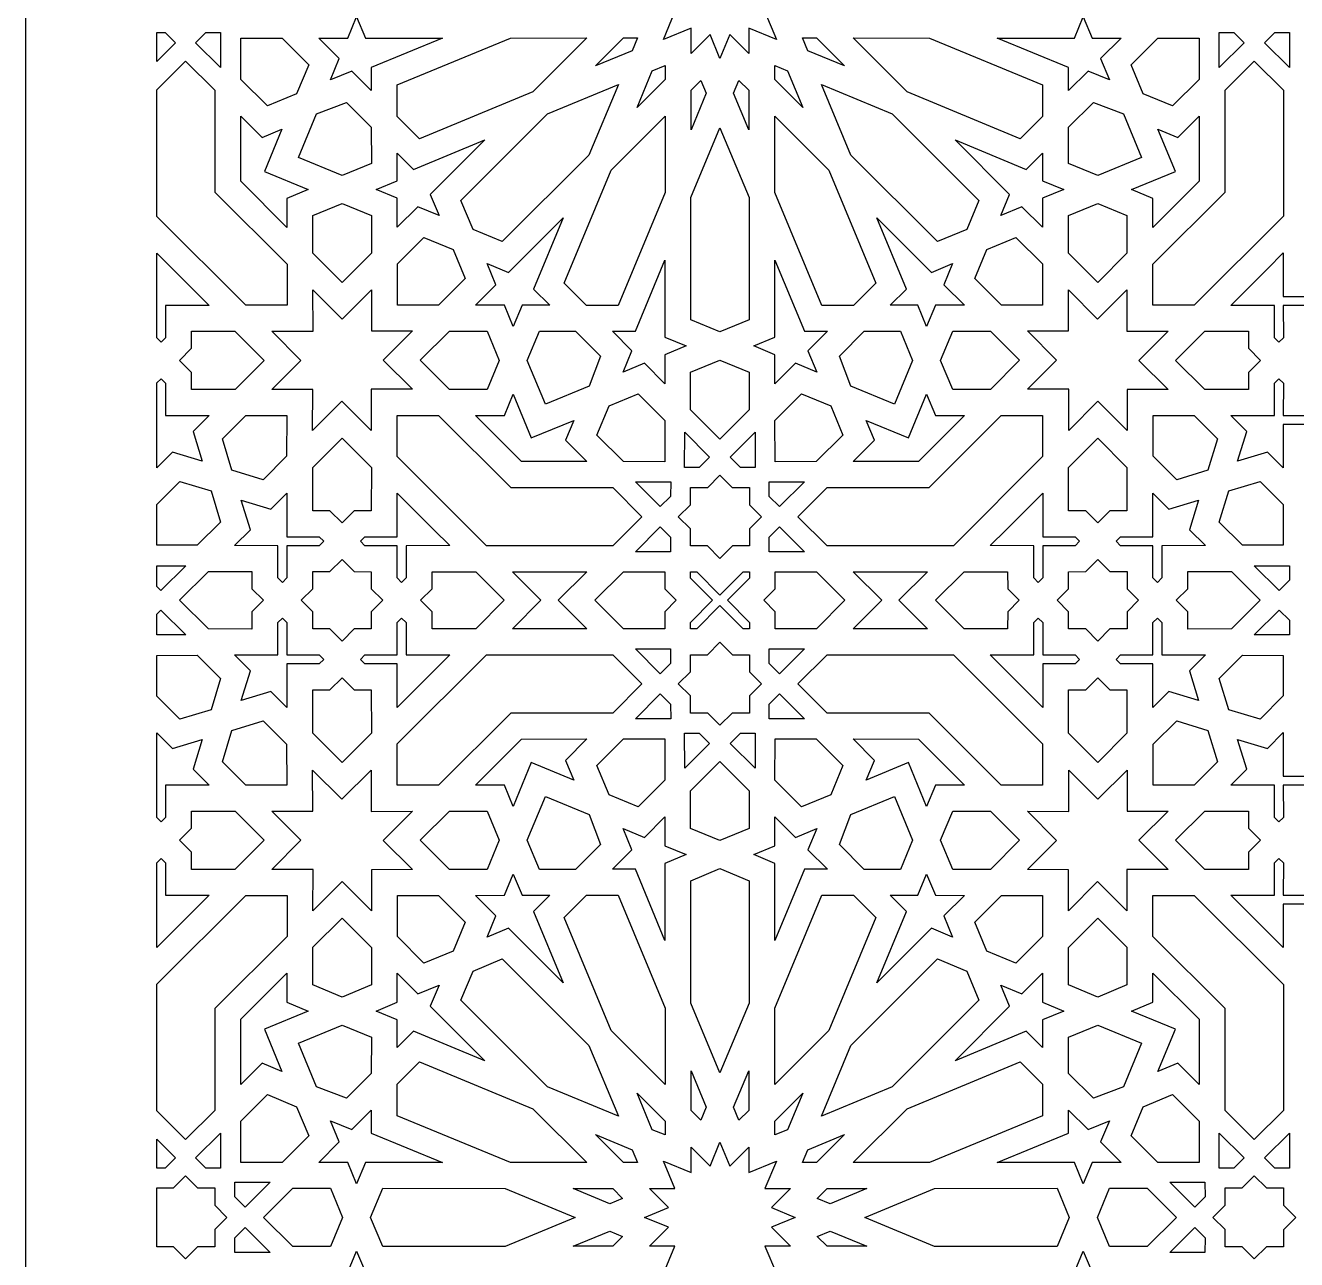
# Model space of a CAD drawing. Extents: x 3808 to 4808, y -954 to 1046.
# Drawn here: x 3808.1 to 4292.1, y -205.4 to 264.3 of the extents above; entities that cross this region are included whole.
import ezdxf

# ---------------------------------------------------------------- set-up
doc = ezdxf.new("R2010")
doc.units = 0
doc.layers.add('LAYER_1', color=18, linetype='CONTINUOUS')

msp = doc.modelspace()

# ---------------------------------------------------------------- linework, layer by layer
at = {"layer": 'LAYER_1'}
for points in [[(3808.12, -954.28), (4808.12, -954.28), (4808.12, 1045.72), (3808.12, 1045.72)], [(3937.55, 259.51), (3966.94, 259.52), (3939.8, 248.29), (3939.8, 239.55), (3932.36, 246.97), (3924.27, 243.62), (3927.62, 251.7), (3919.79, 259.5), (3930.85, 259.51), (3934.2, 267.58)], [(4214.21, 259.51), (4225.28, 259.5), (4217.45, 251.7), (4220.8, 243.62), (4212.71, 246.97), (4205.26, 239.55), (4205.27, 248.29), (4178.12, 259.52), (4207.51, 259.51), (4210.87, 267.58)], [(3865.23, 257.76), (3858.12, 250.66), (3858.12, 261.69), (3861.3, 261.69)], [(3882.43, 248.29), (3872.92, 257.77), (3876.86, 261.7), (3882.42, 261.7)], [(4268.21, 261.7), (4272.14, 257.77), (4262.64, 248.29), (4262.64, 261.7)], [(4289.33, 261.68), (4289.33, 248.28), (4279.83, 257.76), (4283.77, 261.69)], [(3915.96, 249.37), (3911.36, 238.27), (3900.24, 233.67), (3890.09, 243.79), (3890.08, 259.48), (3905.81, 259.49)], [(4001.29, 239.03), (3958.21, 221.19), (3949.69, 229.68), (3949.68, 241.7), (3992.77, 259.54), (4021.83, 259.55)], [(4039.08, 254.68), (4025.15, 248.91), (4035.81, 259.56), (4041.1, 259.56)], [(4109.26, 259.56), (4119.92, 248.91), (4105.99, 254.68), (4103.96, 259.56)], [(4152.3, 259.54), (4195.38, 241.7), (4195.37, 229.68), (4186.86, 221.19), (4143.77, 239.03), (4123.24, 259.55)], [(4254.98, 259.48), (4254.97, 243.79), (4244.83, 233.67), (4233.71, 238.27), (4229.11, 249.37), (4239.26, 259.49)], [(3880.21, 239.7), (3880.23, 200.92), (3907.71, 173.52), (3907.72, 157.83), (3891.99, 157.82), (3858.12, 191.59), (3858.12, 239.84), (3869.08, 250.79)], [(4051.65, 243.74), (4040.98, 233.11), (4046.76, 247.01), (4051.66, 249.03)], [(4098.3, 247.01), (4104.08, 233.11), (4093.41, 243.74), (4093.41, 249.03)], [(4287.1, 239.68), (4287.07, 191.72), (4253.07, 157.82), (4237.35, 157.83), (4237.35, 173.52), (4264.84, 200.92), (4264.86, 239.7), (4275.98, 250.79)], [(4067.3, 238.5), (4061.52, 224.6), (4061.53, 239.65), (4065.28, 243.39)], [(4083.53, 239.65), (4083.54, 224.6), (4077.76, 238.5), (4079.78, 243.39)], [(4022.66, 214.92), (3989.64, 182.04), (3978.54, 186.65), (3973.93, 197.73), (4006.89, 230.67), (4033.88, 241.85)], [(4138.17, 230.67), (4171.14, 197.73), (4166.53, 186.65), (4155.43, 182.04), (4122.4, 214.92), (4111.19, 241.85)], [(3939.81, 225.59), (3939.82, 211.82), (3928.7, 207.21), (3912.03, 214.09), (3918.93, 230.73), (3930.36, 235.01)], [(4226.14, 230.73), (4233.03, 214.09), (4216.37, 207.21), (4205.25, 211.82), (4205.26, 225.59), (4214.71, 235.01)], [(3898.24, 221.72), (3905.79, 224.84), (3899.12, 208.75), (3915.79, 201.87), (3907.7, 198.52), (3907.7, 187.48), (3890.11, 205.02), (3890.1, 229.83)], [(4051.63, 200.79), (4033.75, 157.78), (4021.71, 157.79), (4013.2, 166.29), (4031.08, 209.29), (4051.64, 229.79)], [(4113.98, 209.29), (4131.86, 166.29), (4123.35, 157.79), (4111.32, 157.78), (4093.44, 200.79), (4093.42, 229.79)], [(4254.95, 205.02), (4237.36, 187.48), (4237.37, 198.52), (4229.28, 201.87), (4245.94, 208.75), (4239.27, 224.84), (4246.82, 221.72), (4254.97, 229.83)], [(4083.61, 198.82), (4083.67, 152.27), (4072.53, 147.65), (4061.4, 152.27), (4061.46, 198.82), (4072.53, 225.41)], [(3962.27, 200.04), (3965.62, 191.97), (3957.53, 195.31), (3949.71, 187.5), (3949.71, 198.54), (3941.62, 201.88), (3949.7, 205.23), (3949.7, 215.73), (3955.89, 209.56), (3983.04, 220.79)], [(4189.17, 209.56), (4195.37, 215.73), (4195.36, 205.23), (4203.45, 201.88), (4195.36, 198.54), (4195.35, 187.5), (4187.53, 195.31), (4179.44, 191.97), (4182.8, 200.04), (4162.03, 220.79)], [(3939.83, 191.94), (3939.83, 177.63), (3928.72, 166.52), (3917.59, 177.62), (3917.59, 191.93), (3928.7, 196.53)], [(4227.48, 191.93), (4227.47, 177.62), (4216.35, 166.52), (4205.23, 177.63), (4205.24, 191.94), (4216.36, 196.53)], [(4001.54, 163.99), (4007.73, 157.8), (3997.21, 157.81), (3993.85, 149.74), (3990.51, 157.81), (3979.44, 157.82), (3987.27, 165.62), (3983.93, 173.7), (3992.01, 170.35), (4012.81, 191.08)], [(4153.05, 170.35), (4161.14, 173.7), (4157.79, 165.62), (4165.62, 157.82), (4154.56, 157.81), (4151.21, 149.74), (4147.86, 157.81), (4137.33, 157.8), (4143.52, 163.99), (4132.26, 191.08)], [(3970.96, 179.09), (3975.54, 168.01), (3965.39, 157.9), (3949.73, 157.92), (3949.72, 173.55), (3959.86, 183.67)], [(4195.34, 173.55), (4195.34, 157.92), (4179.68, 157.9), (4169.52, 168.01), (4174.11, 179.09), (4185.21, 183.67)], [(3864.12, 171.66), (3878.04, 157.75), (3861.46, 157.76), (3861.45, 145.48), (3859.74, 143.78), (3858.12, 145.39), (3858.12, 177.66)], [(4051.59, 145.68), (4059.68, 142.33), (4051.59, 138.99), (4051.58, 127.94), (4043.76, 135.76), (4035.67, 132.42), (4039.02, 140.49), (4031.59, 147.92), (4040.35, 147.92), (4051.61, 175.01)], [(4104.72, 147.92), (4113.48, 147.92), (4106.04, 140.49), (4109.4, 132.42), (4101.3, 135.76), (4093.49, 127.94), (4093.48, 138.99), (4085.39, 142.33), (4093.48, 145.68), (4093.46, 175.01)], [(4287.03, 161.18), (4299.33, 161.19), (4301.04, 159.48), (4299.33, 157.77), (4287.03, 157.77), (4287.04, 145.48), (4285.33, 143.78), (4283.62, 145.48), (4283.61, 157.76), (4267.03, 157.75), (4280.95, 171.66), (4287.02, 177.73)], [(3939.85, 148.06), (3955.49, 148.04), (3944.35, 136.96), (3955.46, 125.85), (3939.73, 125.87), (3939.71, 110.17), (3928.61, 121.28), (3917.47, 110.2), (3917.49, 125.77), (3901.89, 125.76), (3913.01, 136.86), (3901.88, 147.96), (3917.61, 147.97), (3917.6, 163.66), (3928.73, 152.57), (3939.84, 163.67)], [(4216.34, 152.57), (4227.46, 163.66), (4227.46, 147.97), (4243.18, 147.96), (4232.06, 136.86), (4243.17, 125.76), (4227.57, 125.77), (4227.59, 110.2), (4216.46, 121.28), (4205.35, 110.17), (4205.33, 125.87), (4189.6, 125.85), (4200.71, 136.96), (4189.58, 148.04), (4205.22, 148.06), (4205.22, 163.67)], [(3899.03, 136.86), (3887.92, 125.75), (3871.33, 125.74), (3871.33, 132.24), (3866.72, 136.84), (3871.33, 141.44), (3871.32, 147.94), (3887.9, 147.95)], [(3983.9, 147.95), (3988.5, 136.85), (3983.88, 125.75), (3969.54, 125.76), (3958.43, 136.87), (3969.55, 147.96)], [(4017.61, 147.93), (4027.05, 138.5), (4022.75, 127.09), (4006.09, 120.21), (3999.19, 136.84), (4003.81, 147.94)], [(4145.87, 136.84), (4138.98, 120.21), (4122.32, 127.09), (4118.02, 138.5), (4127.46, 147.93), (4141.26, 147.94)], [(4186.64, 136.87), (4175.53, 125.76), (4161.18, 125.75), (4156.57, 136.85), (4161.17, 147.95), (4175.51, 147.96)], [(4273.74, 147.94), (4273.74, 141.44), (4278.34, 136.84), (4273.73, 132.24), (4273.73, 125.74), (4257.15, 125.75), (4246.04, 136.86), (4257.16, 147.95)], [(4083.7, 132.39), (4083.71, 118.08), (4072.53, 106.89), (4061.35, 118.08), (4061.37, 132.39), (4072.53, 136.99)], [(3861.45, 128.15), (3861.46, 115.87), (3878.04, 115.88), (3871.97, 109.82), (3875.44, 98.51), (3864.11, 101.97), (3858.12, 95.98), (3858.12, 128.25), (3859.74, 129.86)], [(4287.04, 128.15), (4287.03, 115.87), (4299.34, 115.86), (4301.05, 114.15), (4299.33, 112.45), (4287.03, 112.45), (4287.02, 95.91), (4280.95, 101.97), (4269.62, 98.51), (4273.1, 109.82), (4267.03, 115.88), (4283.61, 115.87), (4283.62, 128.15), (4285.33, 129.86)], [(4000.73, 107.32), (4016.85, 113.98), (4013.72, 106.44), (4021.85, 98.31), (3996.99, 98.33), (3979.42, 115.89), (3990.48, 115.88), (3993.84, 123.96)], [(4051.57, 113.99), (4051.56, 98.29), (4035.83, 98.3), (4025.7, 108.43), (4030.31, 119.53), (4041.43, 124.12)], [(4114.75, 119.53), (4119.37, 108.43), (4109.23, 98.3), (4093.51, 98.29), (4093.5, 113.99), (4103.63, 124.12)], [(4154.58, 115.88), (4165.65, 115.89), (4148.08, 98.33), (4123.21, 98.31), (4131.34, 106.44), (4128.21, 113.98), (4144.34, 107.32), (4151.23, 123.96)], [(3907.58, 100.34), (3898.63, 91.44), (3886.76, 95.12), (3883.09, 106.97), (3892.01, 115.89), (3907.6, 115.9)], [(3965.44, 115.9), (3992.89, 88.47), (4031.73, 88.44), (4042.85, 77.33), (4031.72, 66.24), (3983.66, 66.27), (3949.7, 100.21), (3949.71, 115.91)], [(4195.36, 100.21), (4161.4, 66.27), (4113.35, 66.24), (4102.22, 77.33), (4113.33, 88.44), (4152.18, 88.47), (4179.63, 115.9), (4195.35, 115.91)], [(4253.05, 115.89), (4261.98, 106.97), (4258.3, 95.12), (4246.44, 91.44), (4237.49, 100.34), (4237.47, 115.9)], [(3939.82, 96.13), (3939.8, 79.58), (3933.29, 79.59), (3928.68, 74.99), (3924.08, 79.59), (3917.56, 79.6), (3917.57, 96.14), (3928.7, 107.24)], [(4068.6, 99.99), (4064.66, 96.07), (4059.1, 96.08), (4059.12, 109.49)], [(4085.97, 96.08), (4080.4, 96.07), (4076.46, 99.99), (4085.95, 109.49)], [(4227.49, 96.14), (4227.5, 79.6), (4220.99, 79.59), (4216.38, 74.99), (4211.78, 79.59), (4205.26, 79.58), (4205.25, 96.13), (4216.36, 107.24)], [(4077.19, 88.46), (4083.78, 88.47), (4083.78, 81.91), (4088.37, 77.34), (4083.78, 72.74), (4083.78, 66.23), (4077.27, 66.22), (4072.53, 61.49), (4067.8, 66.22), (4061.28, 66.23), (4061.28, 72.74), (4056.69, 77.34), (4061.29, 81.91), (4061.29, 88.47), (4067.87, 88.46), (4072.53, 93.1)], [(3878.79, 87.17), (3882.42, 75.3), (3873.55, 66.47), (3858.12, 66.49), (3858.12, 82.02), (3866.91, 90.8)], [(4053.78, 90.65), (4053.77, 85.09), (4049.84, 81.17), (4040.34, 90.65)], [(4095.23, 81.17), (4091.29, 85.09), (4091.29, 90.65), (4104.72, 90.65)], [(4287.01, 81.95), (4287.01, 66.49), (4271.51, 66.47), (4262.64, 75.3), (4266.27, 87.17), (4278.16, 90.8)], [(3907.67, 69.74), (3919.98, 69.73), (3921.69, 68.02), (3919.97, 66.31), (3907.67, 66.32), (3907.66, 54.04), (3905.95, 52.33), (3904.24, 54.04), (3904.25, 66.32), (3887.67, 66.33), (3893.75, 72.39), (3890.28, 83.7), (3901.61, 80.23), (3907.68, 86.28)], [(3963.57, 72.39), (3969.65, 66.33), (3953.07, 66.32), (3953.07, 54.04), (3951.36, 52.33), (3949.65, 54.04), (3949.65, 66.32), (3937.34, 66.31), (3935.63, 68.02), (3937.34, 69.73), (3949.64, 69.73), (3949.63, 86.28)], [(4195.42, 69.73), (4207.73, 69.73), (4209.44, 68.02), (4207.72, 66.31), (4195.42, 66.32), (4195.41, 54.04), (4193.7, 52.33), (4191.99, 54.04), (4192, 66.32), (4175.42, 66.33), (4181.49, 72.39), (4195.43, 86.28)], [(4243.46, 80.23), (4254.78, 83.7), (4251.32, 72.39), (4257.4, 66.33), (4240.82, 66.32), (4240.82, 54.04), (4239.11, 52.33), (4237.4, 54.04), (4237.39, 66.32), (4225.09, 66.31), (4223.38, 68.02), (4225.09, 69.73), (4237.39, 69.74), (4237.38, 86.28)], [(4053.76, 69.56), (4053.76, 64.01), (4040.33, 64.02), (4049.83, 73.49)], [(4104.74, 64.02), (4091.3, 64.01), (4091.3, 69.56), (4095.23, 73.49)], [(3869.17, 58.7), (3859.66, 49.22), (3858.12, 50.76), (3858.12, 58.71)], [(3933.28, 56.44), (3939.79, 56.43), (3939.79, 49.93), (3944.19, 45.53), (3939.79, 41.13), (3939.79, 34.63), (3933.28, 34.62), (3928.67, 30.02), (3924.06, 34.62), (3917.55, 34.61), (3917.54, 41.12), (3913.12, 45.53), (3917.54, 49.95), (3917.55, 56.45), (3924.06, 56.44), (3928.67, 61.04)], [(4221, 56.44), (4227.52, 56.45), (4227.52, 49.95), (4231.95, 45.53), (4227.52, 41.12), (4227.52, 34.61), (4221, 34.62), (4216.39, 30.02), (4211.79, 34.62), (4205.28, 34.63), (4205.28, 41.13), (4200.88, 45.53), (4205.28, 49.93), (4205.28, 56.43), (4211.79, 56.44), (4216.39, 61.04)], [(4289.33, 53.15), (4285.4, 49.22), (4275.9, 58.7), (4289.33, 58.71)], [(3894.35, 49.96), (3898.78, 45.53), (3894.35, 41.11), (3894.34, 34.6), (3877.76, 34.61), (3866.84, 45.53), (3877.76, 56.45), (3894.34, 56.46)], [(3979.56, 56.41), (3990.44, 45.53), (3979.56, 34.65), (3962.98, 34.64), (3962.98, 41.14), (3958.58, 45.53), (3962.98, 49.92), (3962.98, 56.42)], [(3999.59, 56.4), (4021.83, 56.38), (4010.94, 45.53), (4021.83, 34.68), (3999.59, 34.67), (3993.54, 34.66), (4004.41, 45.53), (3993.54, 56.4)], [(4051.53, 56.36), (4051.53, 49.86), (4055.86, 45.53), (4051.53, 41.2), (4051.53, 34.7), (4035.81, 34.69), (4024.93, 45.53), (4035.81, 56.37)], [(4083.8, 53.95), (4075.39, 45.53), (4083.8, 37.11), (4083.79, 34.7), (4081.37, 34.7), (4072.54, 43.54), (4072.53, 43.54), (4072.53, 43.54), (4063.69, 34.7), (4061.27, 34.7), (4061.27, 37.11), (4069.68, 45.53), (4061.27, 53.95), (4061.27, 56.36), (4063.69, 56.36), (4072.53, 47.52), (4072.53, 47.52), (4072.54, 47.52), (4081.37, 56.36), (4083.79, 56.36)], [(4120.13, 45.53), (4109.26, 34.69), (4093.53, 34.7), (4093.54, 41.2), (4089.2, 45.53), (4093.54, 49.86), (4093.53, 56.36), (4109.26, 56.37)], [(4140.65, 45.53), (4151.53, 34.66), (4145.48, 34.67), (4123.24, 34.68), (4134.12, 45.53), (4123.24, 56.38), (4145.48, 56.4), (4151.53, 56.4)], [(4182.09, 49.92), (4186.49, 45.53), (4182.09, 41.14), (4182.08, 34.64), (4165.5, 34.65), (4154.62, 45.53), (4165.5, 56.41), (4182.08, 56.42)], [(4267.3, 56.45), (4278.23, 45.53), (4267.3, 34.61), (4250.72, 34.6), (4250.72, 41.11), (4246.28, 45.53), (4250.72, 49.96), (4250.72, 56.46)], [(3869.17, 32.36), (3858.12, 32.36), (3858.12, 40.3), (3859.66, 41.84)], [(3907.66, 37.02), (3907.67, 24.74), (3919.97, 24.75), (3921.69, 23.04), (3919.98, 21.33), (3907.67, 21.33), (3907.68, 4.78), (3901.61, 10.83), (3890.28, 7.36), (3893.75, 18.67), (3887.67, 24.73), (3904.25, 24.74), (3904.24, 37.02), (3905.95, 38.73)], [(3953.07, 37.02), (3953.07, 24.74), (3969.65, 24.73), (3963.57, 18.67), (3949.63, 4.78), (3949.64, 21.33), (3937.34, 21.33), (3935.63, 23.04), (3937.34, 24.75), (3949.65, 24.74), (3949.65, 37.02), (3951.36, 38.73)], [(4195.41, 37.02), (4195.42, 24.74), (4207.72, 24.75), (4209.44, 23.04), (4207.73, 21.33), (4195.42, 21.33), (4195.43, 4.78), (4181.49, 18.67), (4175.42, 24.73), (4192, 24.74), (4191.99, 37.02), (4193.7, 38.73)], [(4240.82, 37.02), (4240.82, 24.74), (4257.4, 24.73), (4251.32, 18.67), (4254.78, 7.36), (4243.46, 10.83), (4237.38, 4.78), (4237.39, 21.33), (4225.09, 21.33), (4223.38, 23.04), (4225.09, 24.75), (4237.39, 24.74), (4237.4, 37.02), (4239.11, 38.73)], [(4289.33, 37.91), (4289.33, 32.36), (4275.9, 32.36), (4285.4, 41.84)], [(4077.27, 24.84), (4083.78, 24.83), (4083.78, 18.32), (4088.37, 13.73), (4083.78, 9.15), (4083.78, 2.6), (4077.19, 2.6), (4072.53, -2.04), (4067.87, 2.6), (4061.29, 2.6), (4061.29, 9.15), (4056.69, 13.73), (4061.28, 18.32), (4061.28, 24.83), (4067.8, 24.84), (4072.53, 29.57)], [(3882.42, 15.76), (3878.79, 3.89), (3866.91, 0.26), (3858.12, 9.04), (3858.12, 24.57), (3873.55, 24.59)], [(4042.85, 13.73), (4031.73, 2.62), (3992.89, 2.6), (3965.44, -24.84), (3949.71, -24.85), (3949.7, -9.15), (3983.66, 24.79), (4031.72, 24.82)], [(4053.76, 21.5), (4049.83, 17.57), (4040.33, 27.05), (4053.76, 27.05)], [(4104.74, 27.05), (4095.23, 17.57), (4091.3, 21.5), (4091.3, 27.05)], [(4161.4, 24.79), (4195.36, -9.15), (4195.35, -24.85), (4179.63, -24.84), (4152.18, 2.6), (4113.33, 2.62), (4102.22, 13.73), (4113.35, 24.82)], [(4287.01, 24.57), (4287.01, 9.11), (4278.16, 0.26), (4266.27, 3.89), (4262.64, 15.76), (4271.51, 24.59)], [(3933.29, 11.48), (3939.8, 11.48), (3939.82, -5.07), (3928.7, -16.18), (3917.57, -5.08), (3917.56, 11.47), (3924.08, 11.47), (3928.68, 16.07)], [(4220.99, 11.47), (4227.5, 11.47), (4227.49, -5.08), (4216.36, -16.18), (4205.25, -5.07), (4205.26, 11.48), (4211.78, 11.48), (4216.38, 16.07)], [(4053.77, 5.97), (4053.78, 0.42), (4040.34, 0.41), (4049.84, 9.89)], [(4104.72, 0.41), (4091.29, 0.42), (4091.29, 5.97), (4095.23, 9.89)], [(3907.58, -9.28), (3907.6, -24.83), (3892.01, -24.83), (3883.09, -15.9), (3886.76, -4.06), (3898.63, -0.38)], [(4258.3, -4.06), (4261.98, -15.9), (4253.05, -24.83), (4237.47, -24.83), (4237.49, -9.28), (4246.44, -0.38)], [(3864.11, -10.91), (3875.44, -7.45), (3871.97, -18.75), (3878.04, -24.82), (3861.46, -24.81), (3861.45, -37.09), (3859.74, -38.8), (3858.12, -37.18), (3858.12, -4.92)], [(4013.72, -15.38), (4016.85, -22.91), (4000.73, -16.26), (3993.84, -32.89), (3990.48, -24.82), (3979.42, -24.83), (3996.99, -7.27), (4021.85, -7.25)], [(4051.57, -22.93), (4041.43, -33.06), (4030.31, -28.47), (4025.7, -17.37), (4035.83, -7.24), (4051.56, -7.23)], [(4068.6, -8.93), (4059.12, -18.42), (4059.1, -5.02), (4064.66, -5.01)], [(4085.97, -5.02), (4085.95, -18.42), (4076.46, -8.93), (4080.4, -5.01)], [(4109.23, -7.24), (4119.37, -17.37), (4114.75, -28.47), (4103.63, -33.06), (4093.5, -22.93), (4093.51, -7.23)], [(4148.08, -7.27), (4165.65, -24.83), (4154.58, -24.82), (4151.23, -32.89), (4144.34, -16.26), (4128.21, -22.91), (4131.34, -15.38), (4123.21, -7.25)], [(4287.03, -21.39), (4299.33, -21.39), (4301.05, -23.09), (4299.34, -24.8), (4287.03, -24.81), (4287.04, -37.09), (4285.33, -38.8), (4283.62, -37.09), (4283.61, -24.81), (4267.03, -24.82), (4273.1, -18.75), (4269.62, -7.45), (4280.95, -10.91), (4287.02, -4.84)], [(3939.73, -34.8), (3955.46, -34.78), (3944.35, -45.9), (3955.49, -56.98), (3939.85, -57), (3939.84, -72.61), (3928.73, -61.51), (3917.6, -72.6), (3917.61, -56.9), (3901.88, -56.9), (3913.01, -45.8), (3901.89, -34.7), (3917.49, -34.7), (3917.47, -19.13), (3928.61, -30.22), (3939.71, -19.11)], [(4083.71, -27.02), (4083.7, -41.33), (4072.53, -45.93), (4061.37, -41.33), (4061.35, -27.02), (4072.53, -15.83)], [(4216.46, -30.22), (4227.59, -19.13), (4227.57, -34.7), (4243.17, -34.7), (4232.06, -45.8), (4243.18, -56.9), (4227.46, -56.9), (4227.46, -72.6), (4216.34, -61.51), (4205.22, -72.61), (4205.22, -57), (4189.58, -56.98), (4200.71, -45.9), (4189.6, -34.78), (4205.33, -34.8), (4205.35, -19.11)], [(4022.75, -36.02), (4027.05, -47.44), (4017.61, -56.87), (4003.81, -56.88), (3999.19, -45.78), (4006.09, -29.15)], [(4145.87, -45.78), (4141.26, -56.88), (4127.46, -56.87), (4118.02, -47.44), (4122.32, -36.02), (4138.98, -29.15)], [(3887.92, -34.69), (3899.03, -45.79), (3887.9, -56.89), (3871.32, -56.88), (3871.33, -50.38), (3866.72, -45.78), (3871.33, -41.18), (3871.33, -34.68)], [(3988.5, -45.79), (3983.9, -56.89), (3969.55, -56.9), (3958.43, -45.81), (3969.54, -34.7), (3983.88, -34.69)], [(4051.59, -47.92), (4059.68, -51.26), (4051.59, -54.61), (4051.61, -83.94), (4040.35, -56.85), (4031.59, -56.86), (4039.02, -49.43), (4035.67, -41.35), (4043.76, -44.69), (4051.58, -36.88)], [(4101.3, -44.69), (4109.4, -41.35), (4106.04, -49.43), (4113.48, -56.86), (4104.72, -56.85), (4093.46, -83.94), (4093.48, -54.61), (4085.39, -51.26), (4093.48, -47.92), (4093.49, -36.88)], [(4175.53, -34.7), (4186.64, -45.81), (4175.51, -56.9), (4161.17, -56.89), (4156.57, -45.79), (4161.18, -34.69)], [(4273.73, -41.18), (4278.34, -45.78), (4273.74, -50.38), (4273.74, -56.88), (4257.16, -56.89), (4246.04, -45.79), (4257.15, -34.69), (4273.73, -34.68)], [(3861.45, -54.42), (3861.46, -66.7), (3878.04, -66.69), (3864.12, -80.6), (3858.12, -86.59), (3858.12, -54.33), (3859.74, -52.71)], [(4287.04, -54.42), (4287.03, -66.7), (4299.33, -66.71), (4301.04, -68.42), (4299.33, -70.13), (4287.03, -70.12), (4287.02, -86.67), (4280.95, -80.6), (4267.03, -66.69), (4283.61, -66.7), (4283.62, -54.42), (4285.33, -52.71)], [(4083.67, -61.21), (4083.61, -107.76), (4072.53, -134.35), (4061.46, -107.76), (4061.4, -61.21), (4072.53, -56.59)], [(3997.21, -66.75), (4007.73, -66.74), (4001.54, -72.92), (4012.81, -100.02), (3992.01, -79.29), (3983.93, -82.64), (3987.27, -74.56), (3979.44, -66.76), (3990.51, -66.75), (3993.85, -58.67)], [(4154.56, -66.75), (4165.62, -66.76), (4157.79, -74.56), (4161.14, -82.64), (4153.05, -79.29), (4132.26, -100.02), (4143.52, -72.92), (4137.33, -66.74), (4147.86, -66.75), (4151.21, -58.67)], [(3907.72, -66.76), (3907.71, -82.46), (3880.23, -109.86), (3880.21, -148.63), (3869.08, -159.73), (3858.12, -148.78), (3858.12, -100.53), (3891.99, -66.76)], [(3975.54, -76.95), (3970.96, -88.03), (3959.86, -92.61), (3949.72, -82.48), (3949.73, -66.86), (3965.39, -66.84)], [(4051.63, -109.72), (4051.64, -138.73), (4031.08, -118.23), (4013.2, -75.23), (4021.71, -66.73), (4033.75, -66.72)], [(4123.35, -66.73), (4131.86, -75.23), (4113.98, -118.23), (4093.42, -138.73), (4093.44, -109.72), (4111.32, -66.72)], [(4195.34, -66.86), (4195.34, -82.48), (4185.21, -92.61), (4174.11, -88.03), (4169.52, -76.95), (4179.68, -66.84)], [(4287.07, -100.66), (4287.1, -148.62), (4275.98, -159.73), (4264.86, -148.63), (4264.84, -109.86), (4237.35, -82.46), (4237.35, -66.76), (4253.07, -66.76)], [(3939.83, -86.57), (3939.83, -100.88), (3928.7, -105.47), (3917.59, -100.87), (3917.59, -86.55), (3928.72, -75.46)], [(4227.47, -86.55), (4227.48, -100.87), (4216.36, -105.47), (4205.24, -100.88), (4205.23, -86.57), (4216.35, -75.46)], [(4022.66, -123.86), (4033.88, -150.78), (4006.89, -139.61), (3973.93, -106.67), (3978.54, -95.59), (3989.64, -90.98)], [(4166.53, -95.59), (4171.14, -106.67), (4138.17, -139.61), (4111.19, -150.78), (4122.4, -123.86), (4155.43, -90.98)], [(3907.7, -107.46), (3915.79, -110.81), (3899.12, -117.68), (3905.79, -133.78), (3898.24, -130.65), (3890.1, -138.77), (3890.11, -113.95), (3907.7, -96.41)], [(3957.53, -104.25), (3965.62, -100.91), (3962.27, -108.98), (3983.04, -129.73), (3955.89, -118.49), (3949.7, -124.67), (3949.7, -114.17), (3941.62, -110.82), (3949.71, -107.48), (3949.71, -96.44)], [(4195.36, -107.48), (4203.45, -110.82), (4195.36, -114.17), (4195.37, -124.67), (4189.17, -118.49), (4162.03, -129.73), (4182.8, -108.98), (4179.44, -100.91), (4187.53, -104.25), (4195.35, -96.44)], [(4254.95, -113.95), (4254.97, -138.77), (4246.82, -130.65), (4239.27, -133.78), (4245.94, -117.68), (4229.28, -110.81), (4237.37, -107.46), (4237.36, -96.41)], [(3939.82, -120.76), (3939.81, -134.53), (3930.36, -143.95), (3918.93, -139.66), (3912.03, -123.03), (3928.7, -116.15)], [(4233.03, -123.03), (4226.14, -139.66), (4214.71, -143.95), (4205.26, -134.53), (4205.25, -120.76), (4216.37, -116.15)], [(4001.29, -147.97), (4021.83, -168.49), (3992.77, -168.48), (3949.68, -150.64), (3949.69, -138.62), (3958.21, -130.13)], [(4195.37, -138.62), (4195.38, -150.64), (4152.3, -168.48), (4123.24, -168.49), (4143.77, -147.97), (4186.86, -130.13)], [(4067.3, -147.44), (4065.28, -152.32), (4061.53, -148.59), (4061.52, -133.54)], [(4083.53, -148.59), (4079.78, -152.32), (4077.76, -147.44), (4083.54, -133.54)], [(3911.36, -147.21), (3915.96, -158.31), (3905.81, -168.43), (3890.08, -168.42), (3890.09, -152.72), (3900.24, -142.61)], [(4051.65, -152.68), (4051.66, -157.97), (4046.76, -155.95), (4040.98, -142.04)], [(4098.3, -155.95), (4093.41, -157.97), (4093.41, -152.68), (4104.08, -142.04)], [(4254.97, -152.72), (4254.98, -168.42), (4239.26, -168.43), (4229.11, -158.31), (4233.71, -147.21), (4244.83, -142.61)], [(3939.8, -157.22), (3966.94, -168.46), (3937.55, -168.45), (3934.2, -176.52), (3930.85, -168.44), (3919.79, -168.44), (3927.62, -160.63), (3924.27, -152.56), (3932.36, -155.91), (3939.8, -148.48)], [(4212.71, -155.91), (4220.8, -152.56), (4217.45, -160.63), (4225.28, -168.44), (4214.21, -168.44), (4210.87, -176.52), (4207.51, -168.45), (4178.12, -168.46), (4205.27, -157.22), (4205.26, -148.48)], [(3865.23, -166.7), (3861.3, -170.63), (3858.12, -170.62), (3858.12, -159.6)], [(3882.42, -170.64), (3876.86, -170.63), (3872.92, -166.71), (3882.43, -157.23)], [(4039.08, -163.62), (4041.1, -168.5), (4035.81, -168.5), (4025.15, -157.85)], [(4109.26, -168.5), (4103.96, -168.5), (4105.99, -163.62), (4119.92, -157.85)], [(4272.14, -166.71), (4268.21, -170.63), (4262.64, -170.64), (4262.64, -157.23)], [(4289.33, -170.62), (4283.77, -170.63), (4279.83, -166.7), (4289.33, -157.22)], [(3873.67, -178.13), (3880.24, -178.13), (3880.24, -184.7), (3884.86, -189.33), (3880.24, -193.95), (3880.24, -200.53), (3873.67, -200.53), (3869.09, -205.11), (3864.48, -200.53), (3858.12, -200.53), (3858.12, -178.13), (3864.48, -178.13), (3869.09, -173.55)], [(4280.58, -178.13), (4287.11, -178.13), (4287.11, -184.63), (4291.83, -189.33), (4287.11, -194.03), (4287.11, -200.53), (4280.58, -200.53), (4275.98, -205.11), (4271.4, -200.53), (4264.83, -200.53), (4264.83, -193.95), (4260.21, -189.33), (4264.83, -184.7), (4264.83, -178.13), (4271.4, -178.13), (4275.98, -173.55)], [(3901.3, -175.96), (3891.79, -185.43), (3887.86, -181.5), (3887.86, -175.95)], [(3924.25, -178.21), (3928.85, -189.33), (3924.25, -200.45), (3909.91, -200.47), (3898.72, -189.33), (3909.91, -178.19)], [(3990.81, -178.29), (4017.42, -189.33), (3990.81, -200.37), (3944.16, -200.43), (3939.54, -189.33), (3944.16, -178.23)], [(4031.71, -178.36), (4035.45, -182.1), (4030.56, -184.12), (4016.63, -178.35)], [(4114.51, -184.12), (4109.61, -182.1), (4113.36, -178.36), (4128.44, -178.35)], [(4205.53, -189.33), (4200.91, -200.43), (4154.26, -200.37), (4127.64, -189.33), (4154.26, -178.29), (4200.91, -178.23)], [(4246.34, -189.33), (4235.16, -200.47), (4220.82, -200.45), (4216.22, -189.33), (4220.82, -178.21), (4235.16, -178.19)], [(4257.21, -181.5), (4253.28, -185.43), (4243.77, -175.96), (4257.2, -175.95)], [(3901.3, -202.7), (3887.86, -202.71), (3887.86, -197.16), (3891.79, -193.23)], [(4257.21, -197.16), (4257.2, -202.71), (4243.77, -202.7), (4253.28, -193.23)], [(4035.45, -196.56), (4031.71, -200.3), (4016.63, -200.31), (4030.56, -194.54)], [(4128.44, -200.31), (4113.36, -200.3), (4109.61, -196.56), (4114.51, -194.54)], [(3937.55, -210.21), (3966.94, -210.2), (3939.8, -221.44), (3939.8, -230.18), (3932.36, -222.75), (3924.27, -226.1), (3927.62, -218.03), (3919.79, -210.22), (3930.85, -210.22), (3934.2, -202.14)], [(4214.21, -210.22), (4225.28, -210.22), (4217.45, -218.03), (4220.8, -226.1), (4212.71, -222.75), (4205.26, -230.18), (4205.27, -221.44), (4178.12, -210.2), (4207.51, -210.21), (4210.87, -202.14)]]:
    msp.add_lwpolyline(points, close=True, dxfattribs=at)
for points in [[(4089.68, 269.46), (4094.01, 258.99), (4083.52, 263.31), (4083.52, 253.64), (4076.3, 260.84), (4072.53, 251.75), (4068.76, 260.84), (4061.54, 253.64), (4061.55, 263.31), (4051.06, 258.99), (4055.38, 269.46)], [(4051.06, -210.74), (4055.38, -200.26), (4045.69, -200.27), (4052.9, -193.06), (4043.85, -189.33), (4052.9, -185.6), (4045.69, -178.39), (4055.38, -178.4), (4051.06, -167.92), (4061.55, -172.25), (4061.54, -162.58), (4068.76, -169.78), (4072.53, -160.69), (4076.3, -169.78), (4083.52, -162.58), (4083.52, -172.25), (4094.01, -167.92), (4089.68, -178.4), (4099.37, -178.39), (4092.17, -185.6), (4101.22, -189.33), (4092.17, -193.06), (4099.37, -200.27), (4089.68, -200.26), (4094.01, -210.74)]]:
    msp.add_lwpolyline(points, dxfattribs=at)

doc.saveas('drawing.dxf')
